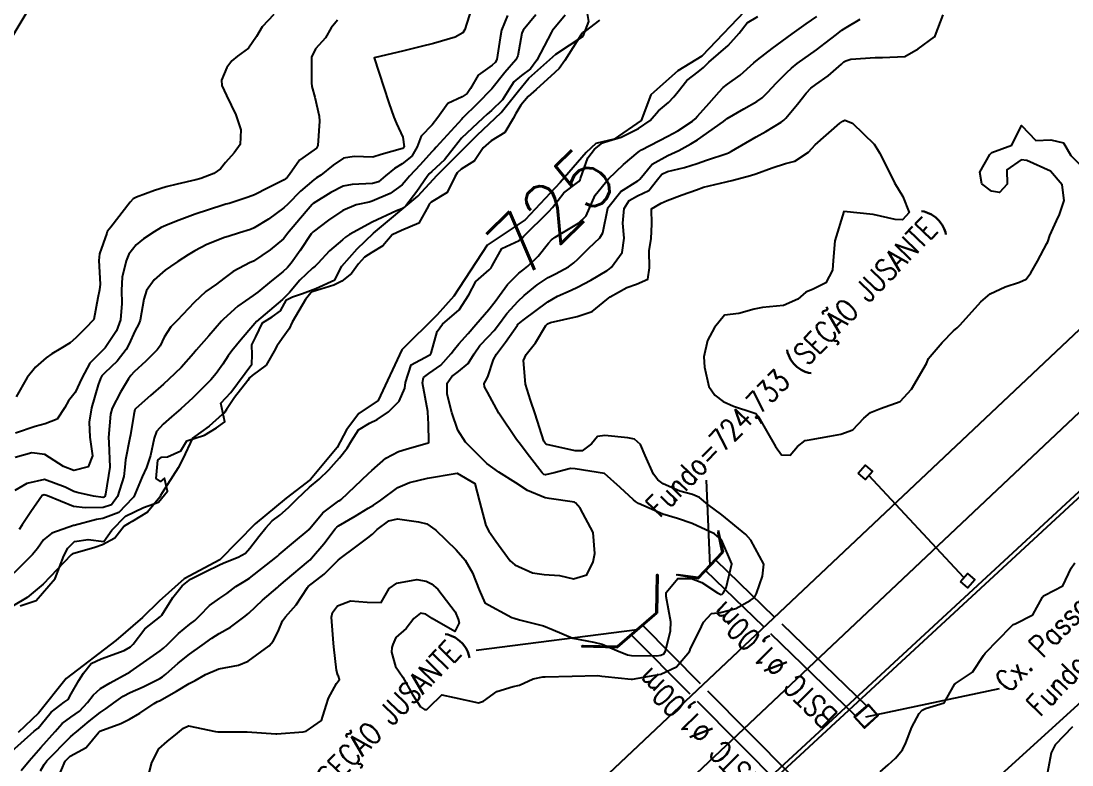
# Model space of a CAD drawing. Header units: metres. Extents: x 318500 to 325275, y 7408834 to 7428799.
# Drawn here: x 323671.9 to 323743.3, y 7420015.6 to 7420066.1 of the extents above; entities that cross this region are included whole.
import ezdxf
from ezdxf.enums import TextEntityAlignment as Align

# ---------------------------------------------------------------- set-up
doc = ezdxf.new("R2010")
doc.units = ezdxf.units.M
doc.header["$MEASUREMENT"] = 0
doc.linetypes.add('CONTINUO', pattern=[0])
doc.linetypes.add('TRACEJADO', pattern=[8.7, 8, -0.7])
for name, color, linetype in [('ALA', 45, 'Continuous'), ('BUEIRO', 151, 'Continuous'), ('CAIXA', 45, 'Continuous'), ('Canaleta de Drenagem', 151, 'Continuous'), ('Cotas', 45, 'Continuous'), ('Curvas de Nivel 1m', 11, 'Continuous'), ('Curvas de Nivel 5m', 15, 'Continuous'), ('Divisas', 45, 'Continuous'), ('Hidrografia', 140, 'Continuous'), ('Linha Férrea', 20, 'Continuous'), ('Pórticos', 45, 'Continuous'), ('TEXTO', 45, 'Continuous'), ('Vias Primárias', 230, 'Continuous')]:
    doc.layers.add(name, color=color, linetype=linetype)
doc.styles.add('ROMANS', font='romans', dxfattribs={"height": 0.2})
doc.styles.add('Style-STANDARD', font='STANDARD.shx')

msp = doc.modelspace()

# ---------------------------------------------------------------- linework, layer by layer
at = {"layer": 'ALA', "linetype": 'CONTINUO'}
for points in [[(323719.271, 7420031.48, 726.944), (323719.229, 7420031.326, 725.044), (323719.497, 7420030.004, 725.044)], [(323715.135, 7420028.505, 728.787), (323715.049, 7420028.459, 727.024), (323715.007, 7420025.896, 726.952)], [(323715.135, 7420028.505, 728.787), (323715.095, 7420025.877, 728.785)], [(323716.406, 7420028.465, 726.633), (323716.534, 7420028.507, 724.733), (323717.873, 7420028.31, 724.733)], [(323709.962, 7420023.616, 728.739), (323710.07, 7420023.69, 727.074), (323712.382, 7420023.625, 726.984)], [(323709.962, 7420023.616, 728.739), (323712.404, 7420023.552, 728.784)]]:
    msp.add_polyline3d(points, dxfattribs=at)
at = {"layer": 'BUEIRO', "linetype": 'TRACEJADO', "flags": 128}
for points in [[(323729.326, 7420019.566), (323719.086, 7420029.464)], [(323728.565, 7420018.912), (323718.398, 7420028.739)], [(323724.172, 7420014.913), (323714.124, 7420025.038)], [(323723.47, 7420014.201), (323713.365, 7420024.382)]]:
    msp.add_lwpolyline(points, dxfattribs=at)
at = {"layer": 'BUEIRO', "linetype": 'CONTINUO'}
for points in [[(323719.605, 7420030.01, 726.944), (323719.271, 7420031.48, 726.944)], [(323719.605, 7420030.01, 726.944), (323719.497, 7420030.004, 725.044), (323717.873, 7420028.31, 724.733), (323717.892, 7420028.207, 726.633)], [(323717.892, 7420028.207, 726.633), (323719.605, 7420030.01, 726.944)], [(323717.892, 7420028.207, 726.633), (323716.406, 7420028.465, 726.633)], [(323715.095, 7420025.877, 728.785), (323715.007, 7420025.896, 726.952), (323712.382, 7420023.625, 726.984), (323712.404, 7420023.552, 728.784)], [(323712.404, 7420023.552, 728.784), (323715.095, 7420025.877, 728.785)]]:
    msp.add_polyline3d(points, dxfattribs=at)
at = {"layer": 'CAIXA', "linetype": 'CONTINUO'}
for points in [[(323728.47, 7420018.831, 728.808), (323729.448, 7420019.671, 728.827), (323730.108, 7420018.918, 728.854), (323729.171, 7420018.076, 728.835)], [(323729.447, 7420019.632, 727.17), (323728.52, 7420018.825, 727.142), (323729.173, 7420018.131, 727.174), (323730.065, 7420018.922, 727.18)]]:
    msp.add_polyline3d(points, close=True, dxfattribs=at)
at = {"layer": 'Canaleta de Drenagem'}
for points in [[(323777.482, 7420065.564), (323769.2, 7420057.559), (323754.168, 7420043.775), (323722.202, 7420014.23)], [(323777.691, 7420065.348), (323769.405, 7420057.34), (323754.371, 7420043.555), (323722.407, 7420014.011)]]:
    msp.add_lwpolyline(points, dxfattribs=at)
at = {"layer": 'Curvas de Nivel 1m', "flags": 128}
for points, elevation in [([(323708.865, 7420066.457), (323707.979, 7420065.399), (323707.919, 7420065.308), (323706.94, 7420063.414), (323706.505, 7420062.806), (323705.884, 7420062.356), (323705.375, 7420061.937), (323705.044, 7420061.438), (323704.6, 7420060.702), (323703.848, 7420059.995), (323703.554, 7420059.744), (323703.262, 7420059.459), (323701.826, 7420058.107), (323701.314, 7420057.488), (323700.671, 7420056.633), (323699.795, 7420055.85), (323699.618, 7420055.687), (323699.478, 7420055.513), (323698.798, 7420054.497), (323698.037, 7420053.527), (323697.903, 7420053.384), (323697.758, 7420053.312), (323697.399, 7420053.178), (323695.748, 7420052.406), (323694.223, 7420051.583), (323693.94, 7420051.384), (323693.734, 7420051.218), (323692.861, 7420050.461), (323692.069, 7420049.606), (323691.885, 7420049.431), (323691.705, 7420049.294), (323690.846, 7420048.47), (323690.135, 7420047.633), (323689.675, 7420047.153), (323687.907, 7420045.666), (323687.783, 7420045.543), (323687.656, 7420045.384), (323686.866, 7420044.453), (323686.235, 7420043.684), (323685.981, 7420043.33), (323685.616, 7420042.768), (323685.175, 7420042.128), (323684.812, 7420041.702), (323683.588, 7420040.494), (323682.758, 7420039.732), (323682.126, 7420039.187), (323681.564, 7420038.709), (323681.114, 7420038.197), (323680.954, 7420037.756), (323680.714, 7420036.576), (323680.43, 7420035.761), (323680.143, 7420035.135), (323679.57, 7420033.769), (323679.539, 7420033.73), (323679.499, 7420033.677), (323678.554, 7420032.714), (323677.478, 7420032.306), (323677.047, 7420032.236), (323675.525, 7420031.829), (323675.484, 7420031.816), (323674.009, 7420031.294), (323673.455, 7420030.856), (323673.031, 7420030.271), (323672.697, 7420029.861), (323671.427, 7420028.581)], 726), ([(323704.941, 7420066.434), (323704.535, 7420065.444), (323704.438, 7420064.921), (323704.227, 7420063.447), (323704.11, 7420063.235), (323703.894, 7420063.057), (323702.957, 7420062.391), (323702.434, 7420061.472), (323702.205, 7420061.135), (323701.862, 7420060.917), (323700.89, 7420060.458), (323700.221, 7420059.504), (323699.835, 7420059.025), (323699.092, 7420058.253), (323698.821, 7420057.52), (323698.448, 7420056.887), (323697.803, 7420056.372), (323697.274, 7420056.062), (323696.655, 7420055.547), (323696.184, 7420055.154), (323695.782, 7420055.026), (323694.387, 7420054.975), (323693.779, 7420054.85), (323692.947, 7420054.423), (323691.761, 7420053.684), (323691.719, 7420053.653), (323691.682, 7420053.611), (323691.282, 7420053.144), (323690.013, 7420051.636), (323689.895, 7420051.48), (323689.735, 7420051.286), (323688.836, 7420050.54), (323687.712, 7420049.772), (323687.645, 7420049.736), (323687.485, 7420049.672), (323686.319, 7420049.065), (323685.694, 7420048.592), (323685.184, 7420048.201), (323684.469, 7420047.708), (323683.672, 7420046.956), (323682.524, 7420045.737), (323682.1, 7420045.297), (323681.643, 7420044.605), (323681.36, 7420044.027), (323681.168, 7420043.755), (323680.396, 7420042.984), (323679.607, 7420042.242), (323679.381, 7420041.995), (323679.216, 7420041.776), (323678.67, 7420040.863), (323678.107, 7420039.792), (323677.991, 7420039.377), (323677.867, 7420037.795), (323677.881, 7420037.459), (323677.955, 7420035.793), (323677.656, 7420033.952), (323677.606, 7420033.798), (323677.56, 7420033.738), (323677.499, 7420033.724), (323676.852, 7420033.81), (323675.738, 7420034.062), (323675.503, 7420034.127), (323674.916, 7420034.426), (323673.511, 7420034.936), (323672.31, 7420034.67), (323671.503, 7420034.206)], 728), ([(323702.506, 7420066.907), (323702.038, 7420065.478), (323701.918, 7420065.248), (323701.392, 7420064.965), (323699.91, 7420064.53), (323699.087, 7420064.34), (323697.905, 7420064.044), (323695.9, 7420063.56), (323696.537, 7420061.55), (323696.888, 7420060.511), (323697.218, 7420059.539), (323697.406, 7420059.107), (323697.827, 7420058.186), (323697.921, 7420057.529), (323697.893, 7420057.455), (323697.818, 7420057.409), (323696.371, 7420056.992), (323695.809, 7420056.828), (323694.527, 7420056.861), (323693.808, 7420056.761), (323693.119, 7420056.278), (323692.27, 7420055.605), (323691.977, 7420055.418), (323691.785, 7420055.29), (323690.882, 7420054.515), (323690.032, 7420053.636), (323689.757, 7420053.377), (323688.708, 7420052.614), (323687.743, 7420052.015), (323687.505, 7420051.91), (323686.74, 7420051.68), (323685.981, 7420051.442), (323685.735, 7420051.359), (323684.539, 7420050.897), (323683.721, 7420050.471), (323683.259, 7420050.185), (323682.575, 7420049.737), (323682.059, 7420049.391), (323681.701, 7420049.144), (323680.955, 7420048.493), (323680.444, 7420047.762), (323680.25, 7420047.189), (323680.013, 7420045.766), (323679.916, 7420045.508), (323679.649, 7420045.004), (323679.255, 7420044.157), (323679.052, 7420043.779), (323678.438, 7420042.967), (323677.606, 7420042.19), (323677.413, 7420041.992), (323677.308, 7420041.804), (323677.151, 7420041.362), (323676.702, 7420039.813), (323676.551, 7420038.829), (323676.596, 7420037.814), (323676.781, 7420036.562), (323676.47, 7420035.816), (323675.517, 7420035.565), (323674.813, 7420035.837), (323673.532, 7420036.642), (323672.652, 7420036.745), (323671.529, 7420036.447)], 729), ([(323689.086, 7420066.5), (323688.278, 7420065.665), (323687.913, 7420065.003), (323687.36, 7420064.221), (323686.617, 7420063.683), (323686.22, 7420063.362), (323685.888, 7420062.908), (323685.519, 7420062.051), (323685.55, 7420061.695), (323685.86, 7420060.996), (323686.494, 7420059.683), (323686.844, 7420058.666), (323686.785, 7420057.68), (323686.391, 7420057.104), (323685.801, 7420056.456), (323685.451, 7420056.039), (323685.003, 7420055.702), (323684.129, 7420055.37), (323683.783, 7420055.281), (323682.522, 7420054.995), (323681.776, 7420054.801), (323680.972, 7420054.558), (323679.765, 7420054.111), (323679.543, 7420053.993), (323679.34, 7420053.776), (323678.024, 7420052.077), (323677.794, 7420051.799), (323677.773, 7420051.766), (323677.738, 7420051.67), (323677.256, 7420050.267), (323677.211, 7420049.807), (323677.287, 7420048.205), (323677.238, 7420047.807), (323677.138, 7420047.272), (323676.859, 7420045.812), (323676.277, 7420045.194), (323675.641, 7420044.57), (323675.254, 7420044.216), (323674.623, 7420043.84), (323674.008, 7420043.463), (323673.62, 7420043.197), (323672.894, 7420042.577), (323672.335, 7420041.869), (323671.587, 7420040.546)], 731), ([(323706.862, 7420066.49), (323706.004, 7420065.429), (323705.918, 7420065.236), (323705.643, 7420063.692), (323705.514, 7420063.434), (323704.766, 7420062.562), (323703.87, 7420061.469), (323702.876, 7420060.443), (323701.904, 7420059.479), (323701.839, 7420059.41), (323700.109, 7420057.506), (323699.973, 7420057.352), (323699.815, 7420057.175), (323699.017, 7420056.303), (323698.284, 7420055.525), (323698.055, 7420055.259), (323697.781, 7420054.951), (323696.968, 7420054.346), (323695.764, 7420053.827), (323695.555, 7420053.772), (323694.672, 7420053.576), (323693.756, 7420053.195), (323692.797, 7420052.552), (323691.741, 7420051.751), (323691.613, 7420051.612), (323690.867, 7420050.478), (323690.258, 7420049.632), (323690.008, 7420049.332), (323689.701, 7420049.036), (323688.916, 7420048.427), (323688.001, 7420047.665), (323687.678, 7420047.424), (323686.642, 7420046.708), (323685.661, 7420045.835), (323685.525, 7420045.692), (323684.658, 7420044.691), (323683.81, 7420043.717), (323683.729, 7420043.618), (323683.627, 7420043.491), (323682.789, 7420042.556), (323681.956, 7420041.745), (323681.597, 7420041.421), (323680.708, 7420040.64), (323679.705, 7420039.769), (323679.653, 7420039.695), (323679.574, 7420039.356), (323679.342, 7420037.984), (323679.299, 7420037.774), (323679.018, 7420036.287), (323678.977, 7420035.778), (323678.889, 7420035.155), (323678.481, 7420033.785), (323678.056, 7420033.227), (323677.489, 7420033.053), (323676.277, 7420033.029), (323675.489, 7420033.112), (323673.717, 7420033.848), (323673.501, 7420033.914), (323673.355, 7420033.852), (323672.586, 7420032.761), (323672.005, 7420031.872), (323671.793, 7420031.547)], 727), ([(323671.925, 7420015.194), (323672.463, 7420015.862), (323673.269, 7420016.747), (323674.231, 7420017.836), (323674.723, 7420018.394), (323675.295, 7420018.808), (323675.892, 7420019.223), (323676.427, 7420019.809), (323676.807, 7420020.316), (323677.324, 7420020.752), (323677.976, 7420021.145), (323679.133, 7420021.773), (323679.341, 7420021.896), (323679.792, 7420022.211), (323681.356, 7420023.32), (323681.592, 7420023.503), (323681.838, 7420023.735), (323682.613, 7420024.486), (323683.381, 7420025.13), (323683.713, 7420025.387), (323684.058, 7420025.71), (323684.713, 7420026.387), (323685.408, 7420026.886), (323685.892, 7420027.206), (323686.513, 7420027.679), (323687.068, 7420028.029), (323687.426, 7420028.251), (323689.217, 7420029.643), (323689.331, 7420029.752), (323689.443, 7420029.855), (323690.417, 7420030.664), (323691.469, 7420031.55), (323691.499, 7420031.58), (323691.52, 7420031.609), (323692.404, 7420032.683), (323693.499, 7420033.492), (323693.561, 7420033.527), (323693.642, 7420033.588), (323695.518, 7420035.345), (323695.733, 7420035.557), (323696.675, 7420036.401), (323697.54, 7420036.848), (323698.057, 7420037.01), (323699.549, 7420037.435), (323699.595, 7420037.463), (323699.611, 7420037.509), (323699.568, 7420038.71), (323699.543, 7420039.51), (323699.539, 7420039.551), (323699.17, 7420041.514), (323699.248, 7420041.871), (323699.609, 7420042.139), (323700.412, 7420042.704), (323701.123, 7420043.488), (323701.335, 7420043.784), (323701.64, 7420044.151), (323702.261, 7420044.861), (323702.795, 7420045.463), (323703.67, 7420046.485), (323704.098, 7420047.024), (323704.404, 7420047.443), (323704.944, 7420048.185), (323705.703, 7420048.947), (323705.973, 7420049.159), (323706.316, 7420049.421), (323707.028, 7420050.103), (323707.734, 7420050.994), (323707.923, 7420051.211), (323708.179, 7420051.393), (323709.75, 7420052.337), (323710.282, 7420052.837), (323710.505, 7420053.363), (323710.896, 7420054.236), (323711.79, 7420055.35), (323712.823, 7420056.316), (323713.818, 7420057.165), (323713.903, 7420057.235), (323714.033, 7420057.317), (323715.829, 7420058.236), (323716.506, 7420058.611), (323717.502, 7420059.273), (323717.682, 7420059.432), (323717.845, 7420059.613), (323718.63, 7420060.487), (323719.307, 7420061.248), (323719.575, 7420061.544), (323719.878, 7420061.781), (323720.739, 7420062.376), (323721.671, 7420063.213), (323721.902, 7420063.42), (323722.906, 7420064.204), (323723.917, 7420064.939), (323724.258, 7420065.185), (323725.221, 7420065.88), (323725.938, 7420066.367)], 726), ([(323674.431, 7420014.643), (323674.919, 7420015.825), (323675.263, 7420016.167), (323676.333, 7420016.746), (323677.202, 7420017.801), (323677.239, 7420017.842), (323677.281, 7420017.867), (323678.686, 7420018.382), (323679.294, 7420018.688), (323679.975, 7420019.085), (323680.949, 7420019.745), (323681.18, 7420019.874), (323681.313, 7420019.932), (323682.476, 7420020.575), (323683.331, 7420021.091), (323683.743, 7420021.305), (323684.448, 7420021.703), (323685.344, 7420022.088), (323686.676, 7420022.348), (323687.349, 7420022.619), (323688.767, 7420023.649), (323689.041, 7420023.969), (323689.375, 7420024.635), (323689.669, 7420025.352), (323689.874, 7420025.633), (323690.592, 7420026.432), (323691.362, 7420027.611), (323691.421, 7420027.673), (323692.498, 7420028.53), (323693.439, 7420029.467), (323693.576, 7420029.588), (323694.656, 7420030.368), (323695.461, 7420030.981), (323695.775, 7420031.246), (323696.091, 7420031.551), (323696.883, 7420032.134), (323697.481, 7420032.278), (323698.911, 7420032.083), (323699.476, 7420031.935), (323700.085, 7420031.501), (323701.45, 7420030.18), (323702.059, 7420029.471), (323702.577, 7420028.608), (323703.02, 7420027.456), (323703.407, 7420026.582), (323705.24, 7420025.584), (323705.391, 7420025.528), (323705.761, 7420025.424), (323707.384, 7420025.01), (323708.039, 7420024.732), (323709.372, 7420024.171), (323710.81, 7420023.914), (323711.366, 7420023.759), (323712.372, 7420023.335), (323713.086, 7420023.053), (323713.357, 7420023.005), (323715.047, 7420022.985), (323715.357, 7420023.02), (323715.542, 7420023.104), (323715.661, 7420023.287), (323715.998, 7420024.667), (323716.033, 7420025.284), (323715.707, 7420026.996), (323715.708, 7420027.287), (323716.492, 7420028.217), (323717.43, 7420028.231), (323718.127, 7420027.959), (323719.201, 7420027.243), (323719.419, 7420027.143), (323719.504, 7420027.153), (323719.587, 7420027.238), (323719.792, 7420027.603), (323720.162, 7420029.229), (323719.464, 7420030.855), (323718.998, 7420031.247), (323717.48, 7420031.963), (323716.469, 7420032.296), (323715.489, 7420032.586), (323713.836, 7420033.315), (323713.634, 7420033.451), (323713.503, 7420033.576), (323712.59, 7420034.413), (323711.52, 7420035.35), (323709.525, 7420035.673), (323709.216, 7420035.684), (323708.099, 7420035.391), (323707.519, 7420035.257), (323707.401, 7420035.284), (323707.285, 7420035.404), (323706.441, 7420036.512), (323705.736, 7420037.427), (323705.554, 7420037.667), (323704.343, 7420039.442), (323703.594, 7420040.868), (323703.39, 7420041.245), (323703.359, 7420041.454), (323703.445, 7420041.609), (323703.607, 7420041.922), (323703.991, 7420043.08), (323704.189, 7420043.444), (323704.817, 7420044.264), (323705.61, 7420045.43), (323705.631, 7420045.46), (323705.661, 7420045.489), (323706.004, 7420045.765), (323707.676, 7420047.014), (323708.335, 7420047.39), (323709.259, 7420047.804), (323709.69, 7420048.008), (323710.589, 7420048.468), (323711.707, 7420049.132), (323711.84, 7420049.216), (323712.006, 7420049.346), (323712.72, 7420050.341), (323712.867, 7420051.333), (323712.766, 7420052.35), (323712.868, 7420053.333), (323713.208, 7420053.889), (323713.773, 7420054.195), (323714.532, 7420054.555), (323715.129, 7420055.3), (323715.421, 7420055.671), (323715.798, 7420055.855), (323716.959, 7420056.123), (323717.807, 7420056.401), (323718.45, 7420056.621), (323719.818, 7420057.075), (323719.931, 7420057.126), (323720.142, 7420057.235), (323721.83, 7420058.205), (323722.473, 7420058.564), (323723.523, 7420059.193), (323723.709, 7420059.324), (323723.844, 7420059.458), (323724.618, 7420060.419), (323725.223, 7420061.17), (323725.54, 7420061.5), (323725.879, 7420061.762), (323726.696, 7420062.34), (323727.601, 7420063.143), (323727.762, 7420063.281), (323727.902, 7420063.369), (323728.249, 7420063.481), (323729.905, 7420063.596), (323730.385, 7420063.583), (323731.906, 7420063.645), (323732.815, 7420064.166), (323733.919, 7420064.988), (323733.977, 7420065.059), (323734.514, 7420066.479)], 728), ([(323673.25, 7420015.175), (323673.498, 7420015.604), (323673.676, 7420015.844), (323675.277, 7420017.473), (323675.462, 7420017.634), (323675.686, 7420017.816), (323676.548, 7420018.55), (323677.3, 7420019.133), (323677.696, 7420019.402), (323678.23, 7420019.786), (323678.856, 7420020.238), (323679.321, 7420020.48), (323680.205, 7420020.879), (323681.336, 7420021.444), (323681.519, 7420021.556), (323681.74, 7420021.736), (323682.587, 7420022.488), (323683.354, 7420023.097), (323684.227, 7420023.707), (323684.883, 7420024.182), (323685.372, 7420024.493), (323686.137, 7420024.925), (323687.137, 7420025.673), (323687.277, 7420025.786), (323687.393, 7420025.884), (323688.307, 7420026.756), (323689.342, 7420027.641), (323689.421, 7420027.705), (323689.879, 7420028.087), (323691.438, 7420029.412), (323691.545, 7420029.503), (323691.646, 7420029.608), (323692.471, 7420030.584), (323693.239, 7420031.592), (323693.348, 7420031.716), (323693.473, 7420031.81), (323694.597, 7420032.46), (323695.492, 7420033.006), (323695.838, 7420033.211), (323696.344, 7420033.547), (323697.509, 7420034.394), (323698.281, 7420034.753), (323699.515, 7420035.041), (323701.398, 7420035.361), (323701.519, 7420035.367), (323702.727, 7420034.676), (323703.043, 7420033.457), (323703.476, 7420031.832), (323703.679, 7420031.448), (323704.145, 7420030.757), (323705.126, 7420029.433), (323705.437, 7420029.162), (323706.633, 7420028.613), (323707.431, 7420028.503), (323708.472, 7420028.426), (323709.428, 7420028.207), (323710.325, 7420028.467), (323710.747, 7420029.357), (323710.871, 7420029.933), (323710.762, 7420031.357), (323709.872, 7420032.989), (323709.567, 7420033.369), (323709.5, 7420033.404), (323707.759, 7420033.653), (323707.503, 7420033.702), (323706.294, 7420034.204), (323705.513, 7420034.716), (323704.352, 7420035.442), (323703.529, 7420036.041), (323702.094, 7420037.472), (323701.562, 7420038.288), (323701.162, 7420039.486), (323700.838, 7420040.737), (323700.836, 7420041.491), (323701.161, 7420041.932), (323701.612, 7420042.27), (323702.277, 7420042.813), (323702.679, 7420043.464), (323703.053, 7420044.045), (323703.648, 7420044.65), (323704.041, 7420045.06), (323704.322, 7420045.443), (323704.89, 7420046.216), (323705.676, 7420047.049), (323706.084, 7420047.424), (323706.948, 7420048.154), (323707.699, 7420048.65), (323708.191, 7420048.904), (323709.071, 7420049.38), (323709.441, 7420049.647), (323709.718, 7420049.905), (323710.458, 7420050.634), (323711.219, 7420051.355), (323711.409, 7420051.688), (323711.748, 7420053.35), (323711.76, 7420053.374), (323712.627, 7420054.488), (323713.788, 7420055.214), (323713.858, 7420055.25), (323713.914, 7420055.318), (323714.771, 7420056.34), (323715.815, 7420056.944), (323716.066, 7420057.038), (323716.578, 7420057.282), (323717.377, 7420057.722), (323717.827, 7420058.001), (323719.609, 7420059.243), (323719.732, 7420059.352), (323719.843, 7420059.445), (323720.976, 7420060.1), (323721.861, 7420060.599), (323722.223, 7420060.848), (323722.588, 7420061.203), (323723.209, 7420061.868), (323723.891, 7420062.569), (323724.21, 7420062.871), (323724.596, 7420063.18), (323725.909, 7420064.105), (323726.514, 7420064.554), (323727.276, 7420065.146), (323727.634, 7420065.434), (323727.927, 7420065.619), (323728.884, 7420066.177)], 727), ([(323680.485, 7420014.508), (323680.805, 7420015.747), (323681.269, 7420016.67), (323681.845, 7420017.164), (323682.546, 7420017.727), (323682.941, 7420018.068), (323683.288, 7420018.233), (323685.121, 7420017.854), (323685.282, 7420017.826), (323687.12, 7420017.825), (323687.282, 7420017.821), (323689.227, 7420017.694), (323689.281, 7420017.692), (323691.069, 7420017.828), (323691.284, 7420017.867), (323692.309, 7420018.586), (323692.639, 7420019.597), (323692.798, 7420020.115), (323693.333, 7420021.093), (323693.546, 7420021.378), (323693.481, 7420021.588), (323693.428, 7420021.676), (323693.344, 7420021.999), (323693.157, 7420023.592), (323693.125, 7420023.831), (323692.987, 7420025.594), (323693.07, 7420025.918), (323693.402, 7420026.374), (323694.274, 7420026.71), (323695.406, 7420026.624), (323696.359, 7420026.592), (323696.9, 7420027.538), (323697.424, 7420027.915), (323698.79, 7420028.153), (323699.425, 7420028.041), (323699.776, 7420027.857), (323700.21, 7420027.498), (323701.397, 7420025.956), (323701.599, 7420025.477), (323701.653, 7420025.209), (323701.377, 7420024.638), (323699.835, 7420025.503), (323699.394, 7420025.802), (323699.027, 7420025.883), (323698.577, 7420025.518), (323698.064, 7420024.839), (323697.37, 7420024.214), (323697.149, 7420023.747), (323697.1, 7420023.534), (323697.059, 7420023.236), (323697.347, 7420022.261), (323697.842, 7420021.525), (323698.491, 7420020.35), (323699.045, 7420019.513), (323699.307, 7420019.327), (323699.476, 7420019.339), (323699.63, 7420019.505), (323700.475, 7420020.34), (323701.32, 7420020.15), (323702.974, 7420019.796), (323703.317, 7420019.909), (323704.219, 7420020.549), (323705.332, 7420020.893), (323705.767, 7420020.99), (323706.69, 7420021.41), (323707.341, 7420021.548), (323707.495, 7420021.551), (323709.342, 7420021.597), (323711.063, 7420021.633), (323711.343, 7420021.607), (323711.567, 7420021.572), (323713.341, 7420021.403), (323713.428, 7420021.406), (323715.344, 7420021.739), (323716.405, 7420022.224), (323717.289, 7420023.271), (323717.31, 7420023.322), (323717.363, 7420023.47), (323717.963, 7420024.679), (323718.251, 7420025.257), (323718.794, 7420025.854), (323719.4, 7420025.916), (323720.447, 7420026.182), (323721.413, 7420026.738), (323721.696, 7420026.927), (323721.832, 7420027.206), (323722.25, 7420028.384), (323722.341, 7420029.201), (323721.464, 7420030.832), (323721.115, 7420031.215), (323719.49, 7420032.553), (323718.528, 7420033.255), (323717.966, 7420033.724), (323717.507, 7420033.924), (323716.629, 7420034.159), (323715.514, 7420034.648), (323715.137, 7420034.917), (323714.846, 7420035.3), (323714.275, 7420036.573), (323713.961, 7420037.314), (323713.555, 7420037.681), (323713.114, 7420037.769), (323711.559, 7420037.942), (323711.051, 7420037.861), (323710.643, 7420037.359), (323710.019, 7420036.889), (323709.543, 7420036.884), (323707.617, 7420037.331), (323707.549, 7420037.355), (323707.499, 7420037.401), (323707.417, 7420037.537), (323706.816, 7420039.411), (323706.504, 7420040.331), (323706.17, 7420041.421), (323706.022, 7420043.026), (323706.209, 7420043.421), (323706.837, 7420044.217), (323707.553, 7420045.402), (323707.661, 7420045.509), (323707.868, 7420045.603), (323709.666, 7420046.003), (323710.687, 7420046.343), (323711.678, 7420047.168), (323711.919, 7420047.346), (323713.045, 7420047.974), (323713.693, 7420048.21), (323714.473, 7420048.534), (323714.571, 7420049.307), (323714.566, 7420050.469), (323714.699, 7420051.306), (323714.727, 7420052.283), (323714.716, 7420053.306), (323715.363, 7420053.699), (323715.769, 7420053.891), (323716.787, 7420054.267), (323717.78, 7420054.612), (323718.25, 7420054.796), (323719.789, 7420055.147), (323719.867, 7420055.161), (323720.177, 7420055.234), (323721.441, 7420055.57), (323721.797, 7420055.684), (323722.897, 7420056.105), (323723.808, 7420056.394), (323724.449, 7420056.542), (323725.373, 7420057.167), (323725.825, 7420057.649), (323727.508, 7420059.135), (323727.701, 7420059.274), (323727.843, 7420059.321), (323728.356, 7420059.125), (323729.826, 7420057.693), (323730.057, 7420057.341), (323730.184, 7420057.105), (323730.594, 7420056.312), (323731.218, 7420055.089), (323731.776, 7420054.151), (323732.215, 7420053.073), (323731.755, 7420052.576), (323731.264, 7420052.597), (323729.758, 7420052.933), (323727.76, 7420053.13), (323727.165, 7420051.139), (323727.05, 7420049.81), (323727.003, 7420049.141), (323726.544, 7420048.301), (323725.691, 7420047.862), (323725.191, 7420047.664), (323724.648, 7420047.175), (323723.676, 7420046.746), (323722.253, 7420046.625), (323721.673, 7420046.515), (323720.65, 7420046.206), (323719.669, 7420046.095), (323718.988, 7420045.25), (323718.515, 7420044.389), (323718.268, 7420043.26), (323718.314, 7420042.565), (323718.614, 7420041.255), (323719.015, 7420040.669), (323719.59, 7420040.245), (323720.277, 7420039.92), (323721.583, 7420039.503), (323721.788, 7420039.414), (323721.97, 7420039.206), (323722.521, 7420038.245), (323723.129, 7420037.194), (323723.541, 7420036.617), (323724.133, 7420036.589), (323724.615, 7420037.174), (323725.141, 7420037.582), (323725.557, 7420037.654), (323726.826, 7420037.876), (323727.564, 7420038.033), (323728.377, 7420038.313), (323729.131, 7420039.114), (323729.584, 7420039.484), (323730.256, 7420039.77), (323731.591, 7420040.229), (323732.367, 7420041.069), (323733.386, 7420042.813), (323733.483, 7420043.052), (323733.527, 7420043.156), (323733.634, 7420043.289), (323734.452, 7420044.238), (323735.218, 7420045.034), (323735.453, 7420045.241), (323735.664, 7420045.441), (323737.06, 7420047.009), (323737.695, 7420047.544), (323738.731, 7420048.015), (323739.704, 7420048.33), (323740.138, 7420048.534), (323740.464, 7420048.962), (323740.916, 7420049.765), (323741.557, 7420050.952), (323741.61, 7420051.083), (323741.748, 7420051.5), (323742.201, 7420052.506), (323742.417, 7420052.94), (323742.729, 7420053.885), (323742.601, 7420054.938), (323741.804, 7420055.867), (323740.194, 7420056.594), (323739.815, 7420056.646), (323738.823, 7420055.971), (323738.865, 7420054.989), (323738.345, 7420054.431), (323737.783, 7420054.517), (323737.136, 7420055.01), (323737, 7420055.814), (323737.669, 7420057.002), (323737.821, 7420057.132), (323739.168, 7420057.645), (323739.84, 7420058.98), (323740.807, 7420057.942), (323741.83, 7420057.999), (323742.677, 7420057.786), (323743.188, 7420056.929), (323743.811, 7420056.309)], 729)]:
    msp.add_lwpolyline(points, dxfattribs=dict(at, elevation=elevation))
at = {"layer": 'Curvas de Nivel 5m', "flags": 128}
for points, elevation in [([(323671.266, 7420016.487), (323672.815, 7420017.857), (323673.074, 7420018.063), (323673.287, 7420018.323), (323673.977, 7420019.163), (323674.851, 7420019.827), (323675.115, 7420020.021), (323675.319, 7420020.407), (323675.837, 7420021.31), (323676.169, 7420021.812), (323676.691, 7420022.462), (323677.35, 7420022.772), (323678.916, 7420023.337), (323679.358, 7420023.595), (323679.54, 7420023.767), (323680.314, 7420024.818), (323681.389, 7420025.651), (323681.439, 7420025.69), (323681.482, 7420025.739), (323682.219, 7420026.927), (323682.849, 7420027.729), (323683.425, 7420028.192), (323684.41, 7420028.686), (323685.435, 7420029.182), (323685.79, 7420029.333), (323686.667, 7420029.678), (323687.164, 7420029.953), (323687.449, 7420030.288), (323688.052, 7420031.07), (323688.534, 7420031.654), (323688.978, 7420032.147), (323689.483, 7420032.519), (323690.075, 7420033.048), (323690.659, 7420033.623), (323691.508, 7420034.414), (323692.147, 7420034.97), (323692.824, 7420035.597), (323693.145, 7420035.975), (323693.532, 7420036.408), (323694.055, 7420037.07), (323694.352, 7420037.578), (323694.824, 7420038.309), (323695.568, 7420038.761), (323696.099, 7420039.025), (323696.873, 7420039.541), (323697.587, 7420040.257), (323697.973, 7420041.149), (323698.012, 7420041.526), (323698.41, 7420042.73), (323699.628, 7420043.389), (323699.707, 7420043.43), (323699.755, 7420043.508), (323700.161, 7420044.994), (323700.529, 7420045.497), (323701.67, 7420046.471), (323702.32, 7420047.47), (323702.781, 7420048.376), (323703.706, 7420049.175), (323703.842, 7420049.315), (323703.91, 7420049.448), (323704.553, 7420050.616), (323705.736, 7420051.17), (323705.894, 7420051.271), (323706.036, 7420051.426), (323707.757, 7420053.124), (323708.004, 7420053.396), (323708.771, 7420054.389), (323709.787, 7420055.179), (323709.867, 7420055.291), (323709.897, 7420055.369), (323710.399, 7420056.776), (323710.852, 7420057.36), (323711.381, 7420057.798), (323711.826, 7420057.926), (323712.662, 7420058.171), (323713.834, 7420058.76), (323714.622, 7420059.308), (323715.185, 7420059.965), (323715.859, 7420060.525), (323716.242, 7420060.908), (323716.515, 7420061.284), (323717.124, 7420062.035), (323717.89, 7420062.603), (323718.247, 7420062.912), (323718.608, 7420063.259), (323719.912, 7420064.4), (323720.661, 7420065.229), (323721.212, 7420065.94), (323721.937, 7420066.367)], 725), ([(323711.181, 7420066.108), (323710.203, 7420065.367), (323710.034, 7420065.253), (323709.917, 7420065.11), (323708.832, 7420063.386), (323708.453, 7420062.831), (323707.884, 7420062.31), (323707.407, 7420061.877), (323706.879, 7420061.415), (323706.348, 7420060.938), (323705.854, 7420060.345), (323705.501, 7420059.778), (323705.333, 7420059.435), (323704.767, 7420058.504), (323703.825, 7420057.936), (323703.292, 7420057.458), (323702.706, 7420056.567), (323701.798, 7420056.01), (323701.521, 7420055.757), (323701.366, 7420055.486), (323700.84, 7420054.428), (323699.764, 7420053.765), (323699.634, 7420053.64), (323699.57, 7420053.512), (323698.923, 7420052.344), (323697.743, 7420051.84), (323697.104, 7420051.54), (323696.474, 7420050.804), (323695.722, 7420050.343), (323695.246, 7420050.038), (323694.817, 7420049.573), (323694.354, 7420048.926), (323693.692, 7420048.408), (323693.149, 7420048.134), (323691.681, 7420047.689), (323691.632, 7420047.659), (323691.591, 7420047.611), (323691.231, 7420047.172), (323690.335, 7420045.63), (323690.126, 7420045.16), (323689.643, 7420044.514), (323689.286, 7420043.995), (323689.11, 7420043.648), (323688.561, 7420042.711), (323687.605, 7420042.003), (323687.44, 7420041.835), (323687.325, 7420041.673), (323686.422, 7420040.515), (323685.878, 7420039.687), (323685.751, 7420039.514), (323685.575, 7420039.355), (323684.692, 7420038.574), (323683.55, 7420037.742), (323682.905, 7420036.354), (323682.591, 7420035.734), (323681.503, 7420034.05), (323681.39, 7420033.862), (323681.333, 7420033.752), (323680.513, 7420032.731), (323679.475, 7420032.094), (323679.258, 7420031.989), (323678.93, 7420031.778), (323678.284, 7420030.961), (323677.451, 7420030.508), (323676.927, 7420030.328), (323675.441, 7420029.895), (323675.388, 7420029.874), (323675.326, 7420029.822), (323673.42, 7420027.85), (323672.346, 7420026.926), (323671.398, 7420026.382)], 725), ([(323693.409, 7420066.114), (323692.982, 7420065.599), (323692.586, 7420064.93), (323691.906, 7420064.177), (323691.628, 7420063.614), (323691.63, 7420061.857), (323691.668, 7420061.613), (323691.859, 7420060.904), (323692.166, 7420059.607), (323692.173, 7420059.27), (323692.076, 7420057.607), (323691.986, 7420057.44), (323691.816, 7420057.323), (323690.812, 7420056.618), (323690.145, 7420055.635), (323689.99, 7420055.434), (323689.785, 7420055.284), (323688.689, 7420054.743), (323687.769, 7420054.274), (323687.343, 7420054.097), (323686.039, 7420053.687), (323685.827, 7420053.622), (323685.759, 7420053.6), (323685.629, 7420053.562), (323683.752, 7420052.952), (323682.478, 7420052.47), (323681.744, 7420052.187), (323681.442, 7420052.054), (323680.951, 7420051.758), (323680.224, 7420051.274), (323679.726, 7420050.868), (323679.25, 7420050.244), (323679.051, 7420049.78), (323678.795, 7420048.682), (323678.748, 7420047.784), (323678.766, 7420046.879), (323678.665, 7420045.785), (323678.394, 7420045.044), (323677.631, 7420043.879), (323677.592, 7420043.839), (323677.55, 7420043.801), (323676.587, 7420042.844), (323676.054, 7420041.823), (323675.59, 7420040.845), (323675.144, 7420040.275), (323674.889, 7420039.837), (323674.379, 7420039.03), (323673.563, 7420038.722), (323672.885, 7420038.535), (323671.553, 7420038.09)], 730), ([(323730.245, 7420015.095), (323730.769, 7420015.586), (323731.274, 7420016.024), (323731.758, 7420016.598), (323731.981, 7420017.07), (323732.383, 7420018.146), (323732.885, 7420019.056), (323733.082, 7420019.285), (323733.315, 7420019.402), (323734.573, 7420019.786), (323735.275, 7420021.031), (323735.302, 7420021.069), (323735.341, 7420021.099), (323736.5, 7420021.866), (323737.244, 7420023.002), (323737.372, 7420023.17), (323739.136, 7420024.974), (323739.267, 7420025.097), (323739.393, 7420025.158), (323740.599, 7420025.762), (323741.265, 7420026.952), (323741.326, 7420027.047), (323741.422, 7420027.092), (323742.644, 7420027.72), (323743.21, 7420028.924), (323743.454, 7420029.279)], 730), ([(323743.302, 7420018.155), (323742.107, 7420016.938), (323741.838, 7420016.385), (323741.568, 7420014.945)], 730)]:
    msp.add_lwpolyline(points, dxfattribs=dict(at, elevation=elevation))
at = {"layer": 'Divisas'}
msp.add_lwpolyline([(323789.794, 7420061.582), (323723.044, 7420000.912), (323725.076, 7419997.52), (323715.068, 7419991.621), (323719.846, 7419985.021), (323709.445, 7419974.881), (323712.718, 7419971.524), (323679.091, 7419942.27), (323682.92, 7419938.401), (323664.995, 7419922.796), (323643.654, 7419897.728), (323612.964, 7419846.621), (323601.106, 7419820.439), (323595.408, 7419801.791)], dxfattribs=at)
at = {"layer": 'Hidrografia'}
for points in [[(323721.506, 7420067.211), (323718.137, 7420063.671), (323716.506, 7420062.674), (323714.675, 7420061.045), (323714.009, 7420059.316), (323712.179, 7420058.052), (323710.945, 7420057.748), (323710.276, 7420057.144), (323708.523, 7420055.106), (323706.14, 7420052.558), (323703.556, 7420050.849), (323701.303, 7420047.388), (323700.162, 7420046.114), (323697.78, 7420043.734), (323696.166, 7420040.3), (323694.857, 7420039.429), (323694.018, 7420038.322), (323693.38, 7420037.115), (323691.563, 7420034.953), (323689.918, 7420033.68), (323687.804, 7420031.936), (323685.421, 7420029.489), (323683, 7420028.206), (323681.289, 7420026.698), (323680.176, 7420025.585), (323678.357, 7420024.026), (323674.977, 7420021.447), (323673.099, 7420019.095), (323671.721, 7420017.784)], [(323671.871, 7420026.366), (323672.959, 7420026.729), (323674.235, 7420028.221), (323674.833, 7420029.765), (323675.094, 7420030.287), (323675.543, 7420030.736), (323676.472, 7420030.881), (323677.545, 7420030.736), (323678.096, 7420031.518), (323679.024, 7420032.446), (323680.231, 7420033.043), (323681.261, 7420033.405), (323681.873, 7420034.163), (323681.656, 7420035.033), (323681.38, 7420034.801), (323681.105, 7420035.018), (323681.206, 7420036.25), (323681.467, 7420036.467), (323681.859, 7420036.482), (323682.758, 7420036.902), (323683.181, 7420037.574), (323684.385, 7420037.951), (323685.183, 7420038.444), (323685.749, 7420038.864), (323685.488, 7420040.129), (323686.156, 7420040.853), (323687.578, 7420042.771), (323687.607, 7420043.409), (323687.578, 7420044.075), (323687.869, 7420044.629), (323688.319, 7420045.586), (323688.973, 7420045.98), (323689.524, 7420046.386), (323689.945, 7420047.14), (323690.351, 7420047.342), (323691.036, 7420047.579), (323691.935, 7420047.913), (323693.226, 7420048.507), (323693.705, 7420049.42), (323694.737, 7420050.599), (323695.84, 7420051.671), (323698.86, 7420054.168), (323700.165, 7420055.603), (323702.875, 7420058.309), (323704.518, 7420059.853), (323705.682, 7420061.332), (323706.386, 7420062.193), (323708.214, 7420063.821), (323710.068, 7420065.027), (323710.457, 7420066.031), (323710.297, 7420066.968)]]:
    msp.add_lwpolyline(points, dxfattribs=at)
at = {"layer": 'Linha Férrea'}
for points in [[(323843.705, 7420529.863, -0.339852), (323771.4, 7420065.587), (323704.487, 7420002.468, 0.137972), (323573.117, 7419776.141), (323569.018, 7419760.257, 0.009911), (323565.266, 7419744.042), (323557.569, 7419705.285), (323544.41, 7419647.347), (323509.546, 7419502.298), (323475.425, 7419363.32), (323454.167, 7419264.774, -0.048865), (323374.489, 7419022.071), (323336.216, 7418936.841), (323318.171, 7418898.232), (323303.703, 7418864.835, 0.016709)], [(323303.703, 7418864.835), (323318.171, 7418898.232), (323336.216, 7418936.841), (323374.489, 7419022.071, 0.048865), (323454.167, 7419264.774), (323475.425, 7419363.32), (323509.546, 7419502.298), (323544.41, 7419647.347), (323557.569, 7419705.285), (323565.266, 7419744.042, -0.009911), (323569.018, 7419760.257), (323573.117, 7419776.141, -0.137972), (323704.487, 7420002.468), (323771.4, 7420065.587, 0.339852), (323843.705, 7420529.863, 0.104587)], [(323840.146, 7420527.887, -0.339824), (323768.602, 7420068.543), (323704.141, 7420007.763, 0.140169), (323569.283, 7419777.13), (323565.155, 7419761.392, -0.000234), (323561.228, 7419744.645), (323553.453, 7419705.875), (323540.362, 7419648.042), (323505.529, 7419503.284), (323471.394, 7419364.249), (323450.124, 7419265.645, -0.047372), (323375.492, 7419034.63), (323347.077, 7418970.203), (323316.211, 7418903.384), (323295.96, 7418857.357)], [(323295.96, 7418857.357), (323316.211, 7418903.384), (323347.077, 7418970.203), (323375.492, 7419034.63, 0.047372), (323450.124, 7419265.645), (323471.394, 7419364.249), (323505.529, 7419503.284), (323540.362, 7419648.042), (323553.453, 7419705.875), (323561.228, 7419744.645, 0.000234), (323565.155, 7419761.392), (323569.283, 7419777.13, -0.140169), (323704.141, 7420007.763), (323768.602, 7420068.543, 0.339824), (323840.146, 7420527.887, 0.098634)]]:
    msp.add_lwpolyline(points, format="xyb", dxfattribs=at)
at = {"layer": 'Pórticos'}
for points in [[(323728.74, 7420035.379), (323729.212, 7420035.918), (323729.709, 7420035.482), (323729.236, 7420034.943)], [(323735.683, 7420028.022), (323736.156, 7420028.561), (323736.652, 7420028.126), (323736.18, 7420027.587)]]:
    msp.add_lwpolyline(points, close=True, dxfattribs=at)
msp.add_lwpolyline([(323735.919, 7420028.292), (323729.473, 7420035.213)], dxfattribs=at)
at = {"layer": 'TEXTO', "linetype": 'CONTINUO'}
for p, q in [((323718.688, 7420029.097), (323718.45, 7420034.896)), ((323713.741, 7420024.746), (323702.82, 7420023.33)), ((323729.256, 7420018.845), (323738.338, 7420020.767))]:
    msp.add_line(p, q, dxfattribs=at)
at = {"layer": 'Vias Primárias'}
for points in [[(323415.833, 7419583.302), (323419.047, 7419572.746), (323421.03, 7419562.086), (323421.351, 7419557.374), (323421.618, 7419546.016), (323420.655, 7419534.774), (323419.854, 7419529.552), (323419.495, 7419524.986, 0.238184), (323422.135, 7419522.665), (323425.333, 7419521.775), (323439.384, 7419519.04), (323447.038, 7419517.341, 0.392019), (323449.506, 7419518.783), (323449.894, 7419520.081), (323454.112, 7419536.783), (323456.933, 7419548.508), (323462.14, 7419572.405), (323463.204, 7419579.599, 0.075507), (323463.151, 7419593.445, 0), (323461.926, 7419601.304, 0.173993), (323443.828, 7419629.608, 0.279998), (323404.325, 7419640.182, 0.277838)], [(323934.92, 7420316.776, 0), (323936.242, 7420308.849)], [(323728.019, 7420213.466), (323726.156, 7420199.325), (323724.194, 7420185.89), (323722.081, 7420172.153), (323720.069, 7420159.023, -0.082777), (323715.644, 7420145.548, 0), (323709.04, 7420132.939), (323702.659, 7420122.146), (323696.32, 7420110.065), (323690.785, 7420099.697), (323682.335, 7420084.311), (323677.607, 7420075.496), (323671.716, 7420065.637), (323666.887, 7420057.537), (323661.353, 7420050.187), (323655.11, 7420042.034), (323644.549, 7420030.718), (323637.956, 7420023.973), (323627.844, 7420014.716, 0.061224)], [(323939.281, 7420278.615, 0), (323933.27, 7420270.921)], [(323840.737, 7420005.613, 0), (323839.679, 7420000.995, -0.226003)], [(323831.088, 7420001.787, 0), (323833.844, 7420008.443, 0.220888)]]:
    msp.add_lwpolyline(points, format="xyb", dxfattribs=at)

# ---------------------------------------------------------------- texts
at = {"layer": 'Cotas', "style": 'Style-STANDARD'}
msp.add_text('725', height=4, rotation=44.64432, dxfattribs=at).set_placement((323707.93, 7420053.13, 725), align=Align.MIDDLE_CENTER)
at = {"layer": 'TEXTO', "style": 'ROMANS', "width": 0.8}
for s, rotation, p in [('Fundo=724,733 (SEÇÃO JUSANTE)', 45.83333, (323715.269, 7420032.285)), ('Fundo=727,114 (SEÇÃO MONTANTE)', 45.84732, (323741.092, 7420018.778)), ('Cx. Passagem', 45.84732, (323738.974, 7420020.412)), ('BSTC Ø1,00m', 135, (323727.451, 7420019.001)), ('Fundo=726,952 (SEÇÃO JUSANTE)', 45.83333, (323682.934, 7420003.575)), ('BSTC Ø1,00m', 135, (323722.397, 7420014.507))]:
    msp.add_text(s, height=1.5, rotation=rotation, dxfattribs=at).set_placement(p)

doc.saveas('drawing.dxf')
